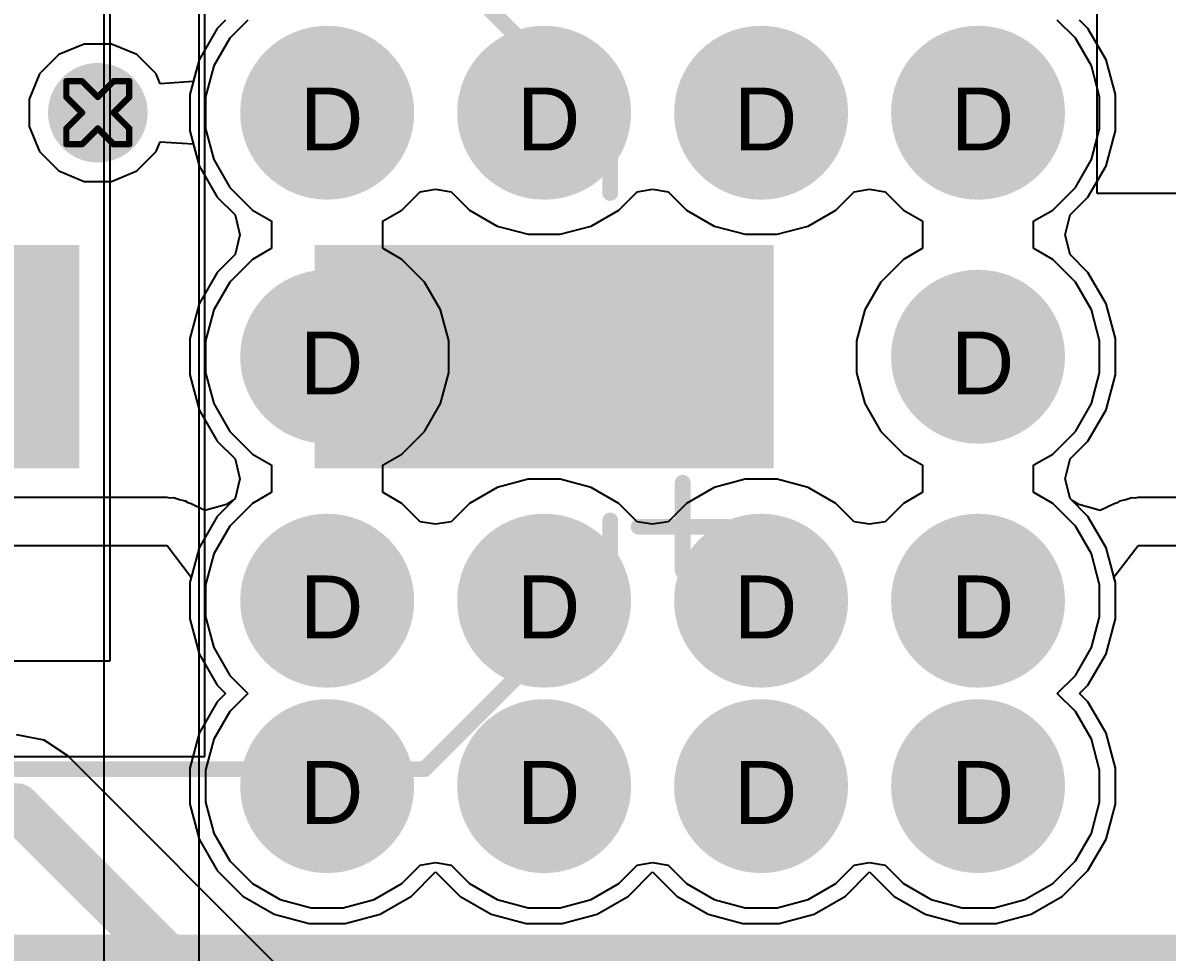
# Model space of a CAD drawing. Header units: inches. Extents: x 0 to 5379, y 0 to 5429.
# Drawn here: x 216.74 to 225.97, y 156.41 to 163.91 of the extents above; entities that cross this region are included whole.
import ezdxf

# ---------------------------------------------------------------- set-up
doc = ezdxf.new("R2010")
doc.units = ezdxf.units.IN
for name, color, linetype in [('Bottom Layer', 5, 'Continuous'), ('Bottom Solder', 6, 'Continuous'), ('Drill Drawing', 1, 'Continuous'), ('GND01', 16, 'Continuous'), ('GND02', 76, 'Continuous'), ('PWR', 156, 'Continuous'), ('SIG 01', 90, 'Continuous'), ('Top Layer', 1, 'Continuous'), ('Top Overlay', 2, 'Continuous'), ('Top Paste', 8, 'Continuous'), ('Top Solder', 216, 'Continuous'), ('Via Holes', 16, 'Continuous')]:
    doc.layers.add(name, color=color, linetype=linetype)
doc.styles.add('Arial', font='', dxfattribs={"height": 0.2})
doc.styles.get('Arial').set_extended_font_data('Arial')

# ---------------------------------------------------------------- blocks, each defined once
blk = doc.blocks.new('RVT1H470M0607_1090')
at = {"layer": 'Top Layer'}
for points in [[(-4.55, 0.8), (-1.05, 0.8), (-1.05, -0.8), (-4.55, -0.8)], [(1.05, 0.8), (4.55, 0.8), (4.55, -0.8), (1.05, -0.8)]]:
    blk.add_hatch(color=1, dxfattribs=at).paths.add_polyline_path(points)
at = {"layer": 'Top Paste'}
for points in [[(-4.55, 0.8), (-1.05, 0.8), (-1.05, -0.8), (-4.55, -0.8)], [(1.05, 0.8), (4.55, 0.8), (4.55, -0.8), (1.05, -0.8)]]:
    blk.add_hatch(color=8, dxfattribs=at).paths.add_polyline_path(points)
at = {"layer": 'Top Solder'}
for points in [[(-4.6516, 0.9016), (-0.9484, 0.9016), (-0.9484, -0.9016), (-4.6516, -0.9016)], [(0.9484, 0.9016), (4.6516, 0.9016), (4.6516, -0.9016), (0.9484, -0.9016)]]:
    blk.add_hatch(color=216, dxfattribs=at).paths.add_polyline_path(points)
at = {"layer": 'Top Overlay'}
for points in [[(-1.8348, 3.3274, 0.127, 0.127, 0), (-3.3334, 1.8288, 0.127, 0.127, 0)], [(3.3214, 3.3274, 0.127, 0.127, 0), (-1.8348, 3.3274, 0.127, 0.127, 0)], [(-3.3334, 1.8288, 0.127, 0.127, 0), (-3.3334, 1.3208, 0.127, 0.127, 0)], [(-3.9176, 1.7272, 0.127, 0.127, 0), (-3.9176, 1.016, 0.127, 0.127, 0)], [(-3.562, 1.3716, 0.127, 0.127, 0), (-4.2732, 1.3716, 0.127, 0.127, 0)], [(-3.3334, -1.3208, 0.127, 0.127, 0), (-3.3334, -1.8288, 0.127, 0.127, 0)], [(-1.8348, -3.3274, 0.127, 0.127, 0), (-3.3334, -1.8288, 0.127, 0.127, 0)]]:
    blk.add_lwpolyline(points, format="xyseb", dxfattribs=at)
for points in [[(-1.8665, 3.3274, 0.0635, 0.0635, 1), (-1.803, 3.3274, 0.0635, 0.0635, 1)], [(-1.8665, 3.3274, 0.0635, 0.0635, 1), (-1.803, 3.3274, 0.0635, 0.0635, 1)], [(-3.3651, 1.8288, 0.0635, 0.0635, 1), (-3.3016, 1.8288, 0.0635, 0.0635, 1)], [(-3.3651, 1.8288, 0.0635, 0.0635, 1), (-3.3016, 1.8288, 0.0635, 0.0635, 1)], [(-3.9493, 1.7272, 0.0635, 0.0635, 1), (-3.8858, 1.7272, 0.0635, 0.0635, 1)], [(-4.3049, 1.3716, 0.0635, 0.0635, 1), (-4.2414, 1.3716, 0.0635, 0.0635, 1)], [(-3.5937, 1.3716, 0.0635, 0.0635, 1), (-3.5302, 1.3716, 0.0635, 0.0635, 1)], [(-3.3651, 1.3208, 0.0635, 0.0635, 1), (-3.3016, 1.3208, 0.0635, 0.0635, 1)], [(-3.9493, 1.016, 0.0635, 0.0635, 1), (-3.8858, 1.016, 0.0635, 0.0635, 1)], [(-3.3651, -1.3208, 0.0635, 0.0635, 1), (-3.3016, -1.3208, 0.0635, 0.0635, 1)], [(-3.3651, -1.8288, 0.0635, 0.0635, 1), (-3.3016, -1.8288, 0.0635, 0.0635, 1)], [(-3.3651, -1.8288, 0.0635, 0.0635, 1), (-3.3016, -1.8288, 0.0635, 0.0635, 1)]]:
    blk.add_lwpolyline(points, format="xyseb", close=True, dxfattribs=at)

msp = doc.modelspace()

# ---------------------------------------------------------------- hatches: boundary and pattern name
at = {"layer": 'Bottom Layer'}
h = msp.add_hatch(color=5, dxfattribs=at)
edge = h.paths.add_edge_path()
edge.add_arc((219.197, 163.1822), 0.6, 0, 360)
h = msp.add_hatch(color=5, dxfattribs=at)
edge = h.paths.add_edge_path()
edge.add_arc((220.947, 163.1822), 0.6, 0, 360)
h = msp.add_hatch(color=5, dxfattribs=at)
edge = h.paths.add_edge_path()
edge.add_arc((222.697, 163.1822), 0.6, 0, 360)
h = msp.add_hatch(color=5, dxfattribs=at)
edge = h.paths.add_edge_path()
edge.add_arc((224.447, 163.1822), 0.6, 0, 360)
h = msp.add_hatch(color=5, dxfattribs=at)
edge = h.paths.add_edge_path()
edge.add_arc((217.347, 163.1822), 0.3, 0, 360)
h = msp.add_hatch(color=5, dxfattribs=at)
edge = h.paths.add_edge_path()
edge.add_arc((219.197, 161.2138), 0.6, 0, 360)
h = msp.add_hatch(color=5, dxfattribs=at)
edge = h.paths.add_edge_path()
edge.add_arc((224.447, 161.2138), 0.6, 0, 360)
h = msp.add_hatch(color=5, dxfattribs=at)
edge = h.paths.add_edge_path()
edge.add_arc((219.197, 159.2454), 0.6, 0, 360)
h = msp.add_hatch(color=5, dxfattribs=at)
edge = h.paths.add_edge_path()
edge.add_arc((220.947, 159.2454), 0.6, 0, 360)
h = msp.add_hatch(color=5, dxfattribs=at)
edge = h.paths.add_edge_path()
edge.add_arc((222.697, 159.2454), 0.6, 0, 360)
h = msp.add_hatch(color=5, dxfattribs=at)
edge = h.paths.add_edge_path()
edge.add_arc((224.447, 159.2454), 0.6, 0, 360)
h = msp.add_hatch(color=5, dxfattribs=at)
edge = h.paths.add_edge_path()
edge.add_arc((219.197, 157.7494), 0.6, 0, 360)
h = msp.add_hatch(color=5, dxfattribs=at)
edge = h.paths.add_edge_path()
edge.add_arc((220.947, 157.7494), 0.6, 0, 360)
h = msp.add_hatch(color=5, dxfattribs=at)
edge = h.paths.add_edge_path()
edge.add_arc((222.697, 157.7494), 0.6, 0, 360)
h = msp.add_hatch(color=5, dxfattribs=at)
edge = h.paths.add_edge_path()
edge.add_arc((224.447, 157.7494), 0.6, 0, 360)
at = {"layer": 'Bottom Solder'}
h = msp.add_hatch(color=6, dxfattribs=at)
edge = h.paths.add_edge_path()
edge.add_arc((219.197, 163.1822), 0.7016, 0, 360)
h = msp.add_hatch(color=6, dxfattribs=at)
edge = h.paths.add_edge_path()
edge.add_arc((220.947, 163.1822), 0.7016, 0, 360)
h = msp.add_hatch(color=6, dxfattribs=at)
edge = h.paths.add_edge_path()
edge.add_arc((222.697, 163.1822), 0.7016, 0, 360)
h = msp.add_hatch(color=6, dxfattribs=at)
edge = h.paths.add_edge_path()
edge.add_arc((224.447, 163.1822), 0.7016, 0, 360)
h = msp.add_hatch(color=6, dxfattribs=at)
edge = h.paths.add_edge_path()
edge.add_arc((217.347, 163.1822), 0.4016, 0, 360)
h = msp.add_hatch(color=6, dxfattribs=at)
edge = h.paths.add_edge_path()
edge.add_arc((219.197, 161.2138), 0.7016, 0, 360)
h = msp.add_hatch(color=6, dxfattribs=at)
edge = h.paths.add_edge_path()
edge.add_arc((224.447, 161.2138), 0.7016, 0, 360)
h = msp.add_hatch(color=6, dxfattribs=at)
edge = h.paths.add_edge_path()
edge.add_arc((219.197, 159.2454), 0.7016, 0, 360)
h = msp.add_hatch(color=6, dxfattribs=at)
edge = h.paths.add_edge_path()
edge.add_arc((220.947, 159.2454), 0.7016, 0, 360)
h = msp.add_hatch(color=6, dxfattribs=at)
edge = h.paths.add_edge_path()
edge.add_arc((222.697, 159.2454), 0.7016, 0, 360)
h = msp.add_hatch(color=6, dxfattribs=at)
edge = h.paths.add_edge_path()
edge.add_arc((224.447, 159.2454), 0.7016, 0, 360)
h = msp.add_hatch(color=6, dxfattribs=at)
edge = h.paths.add_edge_path()
edge.add_arc((219.197, 157.7494), 0.7016, 0, 360)
h = msp.add_hatch(color=6, dxfattribs=at)
edge = h.paths.add_edge_path()
edge.add_arc((220.947, 157.7494), 0.7016, 0, 360)
h = msp.add_hatch(color=6, dxfattribs=at)
edge = h.paths.add_edge_path()
edge.add_arc((222.697, 157.7494), 0.7016, 0, 360)
h = msp.add_hatch(color=6, dxfattribs=at)
edge = h.paths.add_edge_path()
edge.add_arc((224.447, 157.7494), 0.7016, 0, 360)
msp.add_hatch(color=6, dxfattribs=at).paths.add_polyline_path([(191.3214, 149.1657), (306.197, 149.1657), (306.197, 156.5518), (191.3214, 156.5518)])
at = {"layer": 'GND01'}
h = msp.add_hatch(color=16, dxfattribs=at)
edge = h.paths.add_edge_path()
edge.add_arc((219.197, 163.1822), 0.6, 0, 360)
h = msp.add_hatch(color=16, dxfattribs=at)
edge = h.paths.add_edge_path()
edge.add_arc((220.947, 163.1822), 0.6, 0, 360)
h = msp.add_hatch(color=16, dxfattribs=at)
edge = h.paths.add_edge_path()
edge.add_arc((222.697, 163.1822), 0.6, 0, 360)
h = msp.add_hatch(color=16, dxfattribs=at)
edge = h.paths.add_edge_path()
edge.add_arc((224.447, 163.1822), 0.6, 0, 360)
h = msp.add_hatch(color=16, dxfattribs=at)
edge = h.paths.add_edge_path()
edge.add_arc((217.347, 163.1822), 0.3, 0, 360)
h = msp.add_hatch(color=16, dxfattribs=at)
edge = h.paths.add_edge_path()
edge.add_arc((219.197, 161.2138), 0.6, 0, 360)
h = msp.add_hatch(color=16, dxfattribs=at)
edge = h.paths.add_edge_path()
edge.add_arc((224.447, 161.2138), 0.6, 0, 360)
h = msp.add_hatch(color=16, dxfattribs=at)
edge = h.paths.add_edge_path()
edge.add_arc((219.197, 159.2454), 0.6, 0, 360)
h = msp.add_hatch(color=16, dxfattribs=at)
edge = h.paths.add_edge_path()
edge.add_arc((220.947, 159.2454), 0.6, 0, 360)
h = msp.add_hatch(color=16, dxfattribs=at)
edge = h.paths.add_edge_path()
edge.add_arc((222.697, 159.2454), 0.6, 0, 360)
h = msp.add_hatch(color=16, dxfattribs=at)
edge = h.paths.add_edge_path()
edge.add_arc((224.447, 159.2454), 0.6, 0, 360)
h = msp.add_hatch(color=16, dxfattribs=at)
edge = h.paths.add_edge_path()
edge.add_arc((219.197, 157.7494), 0.6, 0, 360)
h = msp.add_hatch(color=16, dxfattribs=at)
edge = h.paths.add_edge_path()
edge.add_arc((220.947, 157.7494), 0.6, 0, 360)
h = msp.add_hatch(color=16, dxfattribs=at)
edge = h.paths.add_edge_path()
edge.add_arc((222.697, 157.7494), 0.6, 0, 360)
h = msp.add_hatch(color=16, dxfattribs=at)
edge = h.paths.add_edge_path()
edge.add_arc((224.447, 157.7494), 0.6, 0, 360)
at = {"layer": 'GND02'}
h = msp.add_hatch(color=76, dxfattribs=at)
edge = h.paths.add_edge_path()
edge.add_arc((219.197, 163.1822), 0.6, 0, 360)
h = msp.add_hatch(color=76, dxfattribs=at)
edge = h.paths.add_edge_path()
edge.add_arc((220.947, 163.1822), 0.6, 0, 360)
h = msp.add_hatch(color=76, dxfattribs=at)
edge = h.paths.add_edge_path()
edge.add_arc((222.697, 163.1822), 0.6, 0, 360)
h = msp.add_hatch(color=76, dxfattribs=at)
edge = h.paths.add_edge_path()
edge.add_arc((224.447, 163.1822), 0.6, 0, 360)
h = msp.add_hatch(color=76, dxfattribs=at)
edge = h.paths.add_edge_path()
edge.add_arc((217.347, 163.1822), 0.3, 0, 360)
h = msp.add_hatch(color=76, dxfattribs=at)
edge = h.paths.add_edge_path()
edge.add_arc((219.197, 161.2138), 0.6, 0, 360)
h = msp.add_hatch(color=76, dxfattribs=at)
edge = h.paths.add_edge_path()
edge.add_arc((224.447, 161.2138), 0.6, 0, 360)
h = msp.add_hatch(color=76, dxfattribs=at)
edge = h.paths.add_edge_path()
edge.add_arc((219.197, 159.2454), 0.6, 0, 360)
h = msp.add_hatch(color=76, dxfattribs=at)
edge = h.paths.add_edge_path()
edge.add_arc((220.947, 159.2454), 0.6, 0, 360)
h = msp.add_hatch(color=76, dxfattribs=at)
edge = h.paths.add_edge_path()
edge.add_arc((222.697, 159.2454), 0.6, 0, 360)
h = msp.add_hatch(color=76, dxfattribs=at)
edge = h.paths.add_edge_path()
edge.add_arc((224.447, 159.2454), 0.6, 0, 360)
h = msp.add_hatch(color=76, dxfattribs=at)
edge = h.paths.add_edge_path()
edge.add_arc((219.197, 157.7494), 0.6, 0, 360)
h = msp.add_hatch(color=76, dxfattribs=at)
edge = h.paths.add_edge_path()
edge.add_arc((220.947, 157.7494), 0.6, 0, 360)
h = msp.add_hatch(color=76, dxfattribs=at)
edge = h.paths.add_edge_path()
edge.add_arc((222.697, 157.7494), 0.6, 0, 360)
h = msp.add_hatch(color=76, dxfattribs=at)
edge = h.paths.add_edge_path()
edge.add_arc((224.447, 157.7494), 0.6, 0, 360)
at = {"layer": 'PWR'}
h = msp.add_hatch(color=156, dxfattribs=at)
edge = h.paths.add_edge_path()
edge.add_arc((219.197, 163.1822), 0.6, 0, 360)
h = msp.add_hatch(color=156, dxfattribs=at)
edge = h.paths.add_edge_path()
edge.add_arc((220.947, 163.1822), 0.6, 0, 360)
h = msp.add_hatch(color=156, dxfattribs=at)
edge = h.paths.add_edge_path()
edge.add_arc((222.697, 163.1822), 0.6, 0, 360)
h = msp.add_hatch(color=156, dxfattribs=at)
edge = h.paths.add_edge_path()
edge.add_arc((224.447, 163.1822), 0.6, 0, 360)
h = msp.add_hatch(color=156, dxfattribs=at)
edge = h.paths.add_edge_path()
edge.add_arc((217.347, 163.1822), 0.3, 0, 360)
h = msp.add_hatch(color=156, dxfattribs=at)
edge = h.paths.add_edge_path()
edge.add_arc((219.197, 161.2138), 0.6, 0, 360)
h = msp.add_hatch(color=156, dxfattribs=at)
edge = h.paths.add_edge_path()
edge.add_arc((224.447, 161.2138), 0.6, 0, 360)
h = msp.add_hatch(color=156, dxfattribs=at)
edge = h.paths.add_edge_path()
edge.add_arc((219.197, 159.2454), 0.6, 0, 360)
h = msp.add_hatch(color=156, dxfattribs=at)
edge = h.paths.add_edge_path()
edge.add_arc((220.947, 159.2454), 0.6, 0, 360)
h = msp.add_hatch(color=156, dxfattribs=at)
edge = h.paths.add_edge_path()
edge.add_arc((222.697, 159.2454), 0.6, 0, 360)
h = msp.add_hatch(color=156, dxfattribs=at)
edge = h.paths.add_edge_path()
edge.add_arc((224.447, 159.2454), 0.6, 0, 360)
h = msp.add_hatch(color=156, dxfattribs=at)
edge = h.paths.add_edge_path()
edge.add_arc((219.197, 157.7494), 0.6, 0, 360)
h = msp.add_hatch(color=156, dxfattribs=at)
edge = h.paths.add_edge_path()
edge.add_arc((220.947, 157.7494), 0.6, 0, 360)
h = msp.add_hatch(color=156, dxfattribs=at)
edge = h.paths.add_edge_path()
edge.add_arc((222.697, 157.7494), 0.6, 0, 360)
h = msp.add_hatch(color=156, dxfattribs=at)
edge = h.paths.add_edge_path()
edge.add_arc((224.447, 157.7494), 0.6, 0, 360)
at = {"layer": 'SIG 01'}
h = msp.add_hatch(color=90, dxfattribs=at)
edge = h.paths.add_edge_path()
edge.add_arc((219.197, 163.1822), 0.6, 0, 360)
h = msp.add_hatch(color=90, dxfattribs=at)
edge = h.paths.add_edge_path()
edge.add_arc((220.947, 163.1822), 0.6, 0, 360)
h = msp.add_hatch(color=90, dxfattribs=at)
edge = h.paths.add_edge_path()
edge.add_arc((222.697, 163.1822), 0.6, 0, 360)
h = msp.add_hatch(color=90, dxfattribs=at)
edge = h.paths.add_edge_path()
edge.add_arc((224.447, 163.1822), 0.6, 0, 360)
h = msp.add_hatch(color=90, dxfattribs=at)
edge = h.paths.add_edge_path()
edge.add_arc((217.347, 163.1822), 0.3, 0, 360)
h = msp.add_hatch(color=90, dxfattribs=at)
edge = h.paths.add_edge_path()
edge.add_arc((219.197, 161.2138), 0.6, 0, 360)
h = msp.add_hatch(color=90, dxfattribs=at)
edge = h.paths.add_edge_path()
edge.add_arc((224.447, 161.2138), 0.6, 0, 360)
h = msp.add_hatch(color=90, dxfattribs=at)
edge = h.paths.add_edge_path()
edge.add_arc((219.197, 159.2454), 0.6, 0, 360)
h = msp.add_hatch(color=90, dxfattribs=at)
edge = h.paths.add_edge_path()
edge.add_arc((220.947, 159.2454), 0.6, 0, 360)
h = msp.add_hatch(color=90, dxfattribs=at)
edge = h.paths.add_edge_path()
edge.add_arc((222.697, 159.2454), 0.6, 0, 360)
h = msp.add_hatch(color=90, dxfattribs=at)
edge = h.paths.add_edge_path()
edge.add_arc((224.447, 159.2454), 0.6, 0, 360)
h = msp.add_hatch(color=90, dxfattribs=at)
edge = h.paths.add_edge_path()
edge.add_arc((219.197, 157.7494), 0.6, 0, 360)
h = msp.add_hatch(color=90, dxfattribs=at)
edge = h.paths.add_edge_path()
edge.add_arc((220.947, 157.7494), 0.6, 0, 360)
h = msp.add_hatch(color=90, dxfattribs=at)
edge = h.paths.add_edge_path()
edge.add_arc((222.697, 157.7494), 0.6, 0, 360)
h = msp.add_hatch(color=90, dxfattribs=at)
edge = h.paths.add_edge_path()
edge.add_arc((224.447, 157.7494), 0.6, 0, 360)
at = {"layer": 'Top Layer'}
h = msp.add_hatch(color=1, dxfattribs=at)
edge = h.paths.add_edge_path()
edge.add_arc((219.197, 163.1822), 0.6, 0, 360)
h = msp.add_hatch(color=1, dxfattribs=at)
edge = h.paths.add_edge_path()
edge.add_arc((220.947, 163.1822), 0.6, 0, 360)
h = msp.add_hatch(color=1, dxfattribs=at)
edge = h.paths.add_edge_path()
edge.add_arc((222.697, 163.1822), 0.6, 0, 360)
h = msp.add_hatch(color=1, dxfattribs=at)
edge = h.paths.add_edge_path()
edge.add_arc((224.447, 163.1822), 0.6, 0, 360)
h = msp.add_hatch(color=1, dxfattribs=at)
edge = h.paths.add_edge_path()
edge.add_arc((217.347, 163.1822), 0.3, 0, 360)
h = msp.add_hatch(color=1, dxfattribs=at)
edge = h.paths.add_edge_path()
edge.add_arc((219.197, 161.2138), 0.6, 0, 360)
h = msp.add_hatch(color=1, dxfattribs=at)
edge = h.paths.add_edge_path()
edge.add_arc((224.447, 161.2138), 0.6, 0, 360)
h = msp.add_hatch(color=1, dxfattribs=at)
edge = h.paths.add_edge_path()
edge.add_arc((219.197, 159.2454), 0.6, 0, 360)
h = msp.add_hatch(color=1, dxfattribs=at)
edge = h.paths.add_edge_path()
edge.add_arc((220.947, 159.2454), 0.6, 0, 360)
h = msp.add_hatch(color=1, dxfattribs=at)
edge = h.paths.add_edge_path()
edge.add_arc((222.697, 159.2454), 0.6, 0, 360)
h = msp.add_hatch(color=1, dxfattribs=at)
edge = h.paths.add_edge_path()
edge.add_arc((224.447, 159.2454), 0.6, 0, 360)
h = msp.add_hatch(color=1, dxfattribs=at)
edge = h.paths.add_edge_path()
edge.add_arc((219.197, 157.7494), 0.6, 0, 360)
h = msp.add_hatch(color=1, dxfattribs=at)
edge = h.paths.add_edge_path()
edge.add_arc((220.947, 157.7494), 0.6, 0, 360)
h = msp.add_hatch(color=1, dxfattribs=at)
edge = h.paths.add_edge_path()
edge.add_arc((222.697, 157.7494), 0.6, 0, 360)
h = msp.add_hatch(color=1, dxfattribs=at)
edge = h.paths.add_edge_path()
edge.add_arc((224.447, 157.7494), 0.6, 0, 360)
at = {"layer": 'Top Solder'}
h = msp.add_hatch(color=216, dxfattribs=at)
edge = h.paths.add_edge_path()
edge.add_arc((219.197, 163.1822), 0.7016, 0, 360)
h = msp.add_hatch(color=216, dxfattribs=at)
edge = h.paths.add_edge_path()
edge.add_arc((220.947, 163.1822), 0.7016, 0, 360)
h = msp.add_hatch(color=216, dxfattribs=at)
edge = h.paths.add_edge_path()
edge.add_arc((222.697, 163.1822), 0.7016, 0, 360)
h = msp.add_hatch(color=216, dxfattribs=at)
edge = h.paths.add_edge_path()
edge.add_arc((224.447, 163.1822), 0.7016, 0, 360)
h = msp.add_hatch(color=216, dxfattribs=at)
edge = h.paths.add_edge_path()
edge.add_arc((217.347, 163.1822), 0.4016, 0, 360)
h = msp.add_hatch(color=216, dxfattribs=at)
edge = h.paths.add_edge_path()
edge.add_arc((219.197, 161.2138), 0.7016, 0, 360)
h = msp.add_hatch(color=216, dxfattribs=at)
edge = h.paths.add_edge_path()
edge.add_arc((224.447, 161.2138), 0.7016, 0, 360)
h = msp.add_hatch(color=216, dxfattribs=at)
edge = h.paths.add_edge_path()
edge.add_arc((219.197, 159.2454), 0.7016, 0, 360)
h = msp.add_hatch(color=216, dxfattribs=at)
edge = h.paths.add_edge_path()
edge.add_arc((220.947, 159.2454), 0.7016, 0, 360)
h = msp.add_hatch(color=216, dxfattribs=at)
edge = h.paths.add_edge_path()
edge.add_arc((222.697, 159.2454), 0.7016, 0, 360)
h = msp.add_hatch(color=216, dxfattribs=at)
edge = h.paths.add_edge_path()
edge.add_arc((224.447, 159.2454), 0.7016, 0, 360)
h = msp.add_hatch(color=216, dxfattribs=at)
edge = h.paths.add_edge_path()
edge.add_arc((219.197, 157.7494), 0.7016, 0, 360)
h = msp.add_hatch(color=216, dxfattribs=at)
edge = h.paths.add_edge_path()
edge.add_arc((220.947, 157.7494), 0.7016, 0, 360)
h = msp.add_hatch(color=216, dxfattribs=at)
edge = h.paths.add_edge_path()
edge.add_arc((222.697, 157.7494), 0.7016, 0, 360)
h = msp.add_hatch(color=216, dxfattribs=at)
edge = h.paths.add_edge_path()
edge.add_arc((224.447, 157.7494), 0.7016, 0, 360)
at = {"layer": 'Via Holes'}
h = msp.add_hatch(color=7, dxfattribs=at)
edge = h.paths.add_edge_path()
edge.add_arc((219.197, 163.1822), 0.35, 0, 360)
h = msp.add_hatch(color=7, dxfattribs=at)
edge = h.paths.add_edge_path()
edge.add_arc((220.947, 163.1822), 0.35, 0, 360)
h = msp.add_hatch(color=7, dxfattribs=at)
edge = h.paths.add_edge_path()
edge.add_arc((222.697, 163.1822), 0.35, 0, 360)
h = msp.add_hatch(color=7, dxfattribs=at)
edge = h.paths.add_edge_path()
edge.add_arc((224.447, 163.1822), 0.35, 0, 360)
h = msp.add_hatch(color=7, dxfattribs=at)
edge = h.paths.add_edge_path()
edge.add_arc((217.347, 163.1822), 0.15, 0, 360)
h = msp.add_hatch(color=7, dxfattribs=at)
edge = h.paths.add_edge_path()
edge.add_arc((219.197, 161.2138), 0.35, 0, 360)
h = msp.add_hatch(color=7, dxfattribs=at)
edge = h.paths.add_edge_path()
edge.add_arc((224.447, 161.2138), 0.35, 0, 360)
h = msp.add_hatch(color=7, dxfattribs=at)
edge = h.paths.add_edge_path()
edge.add_arc((219.197, 159.2454), 0.35, 0, 360)
h = msp.add_hatch(color=7, dxfattribs=at)
edge = h.paths.add_edge_path()
edge.add_arc((220.947, 159.2454), 0.35, 0, 360)
h = msp.add_hatch(color=7, dxfattribs=at)
edge = h.paths.add_edge_path()
edge.add_arc((222.697, 159.2454), 0.35, 0, 360)
h = msp.add_hatch(color=7, dxfattribs=at)
edge = h.paths.add_edge_path()
edge.add_arc((224.447, 159.2454), 0.35, 0, 360)
h = msp.add_hatch(color=7, dxfattribs=at)
edge = h.paths.add_edge_path()
edge.add_arc((219.197, 157.7494), 0.35, 0, 360)
h = msp.add_hatch(color=7, dxfattribs=at)
edge = h.paths.add_edge_path()
edge.add_arc((220.947, 157.7494), 0.35, 0, 360)
h = msp.add_hatch(color=7, dxfattribs=at)
edge = h.paths.add_edge_path()
edge.add_arc((222.697, 157.7494), 0.35, 0, 360)
h = msp.add_hatch(color=7, dxfattribs=at)
edge = h.paths.add_edge_path()
edge.add_arc((224.447, 157.7494), 0.35, 0, 360)

# ---------------------------------------------------------------- linework, layer by layer
at = {"layer": 'Bottom Layer'}
for p, q in [((217.4428, 165.7096), (217.4428, 158.7566)), ((218.2114, 157.988), (218.2114, 165.7096)), ((217.4428, 158.7566), (190.7286, 158.7566)), ((190.7286, 157.988), (218.2114, 157.988))]:
    msp.add_line(p, q, dxfattribs=at)
at = {"layer": 'Drill Drawing'}
for points in [[(217.093, 163.3092, 0.0508, 0.0508, 0), (217.093, 163.4362, 0.0508, 0.0508, 0)], [(217.093, 163.4362, 0.0508, 0.0508, 0), (217.22, 163.4362, 0.0508, 0.0508, 0)], [(217.22, 163.4362, 0.0508, 0.0508, 0), (217.347, 163.3092, 0.0508, 0.0508, 0)], [(217.347, 163.3092, 0.0508, 0.0508, 0), (217.474, 163.4362, 0.0508, 0.0508, 0)], [(217.474, 163.4362, 0.0508, 0.0508, 0), (217.601, 163.4362, 0.0508, 0.0508, 0)], [(217.601, 163.3092, 0.0508, 0.0508, 0), (217.601, 163.4362, 0.0508, 0.0508, 0)], [(217.093, 163.3092, 0.0508, 0.0508, 0), (217.22, 163.1822, 0.0508, 0.0508, 0)], [(217.474, 163.1822, 0.0508, 0.0508, 0), (217.601, 163.3092, 0.0508, 0.0508, 0)], [(217.093, 163.0552, 0.0508, 0.0508, 0), (217.22, 163.1822, 0.0508, 0.0508, 0)], [(217.474, 163.1822, 0.0508, 0.0508, 0), (217.601, 163.0552, 0.0508, 0.0508, 0)], [(217.093, 162.9282, 0.0508, 0.0508, 0), (217.093, 163.0552, 0.0508, 0.0508, 0)], [(217.22, 162.9282, 0.0508, 0.0508, 0), (217.347, 163.0552, 0.0508, 0.0508, 0)], [(217.347, 163.0552, 0.0508, 0.0508, 0), (217.474, 162.9282, 0.0508, 0.0508, 0)], [(217.601, 162.9282, 0.0508, 0.0508, 0), (217.601, 163.0552, 0.0508, 0.0508, 0)], [(217.093, 162.9282, 0.0508, 0.0508, 0), (217.22, 162.9282, 0.0508, 0.0508, 0)], [(217.474, 162.9282, 0.0508, 0.0508, 0), (217.601, 162.9282, 0.0508, 0.0508, 0)]]:
    msp.add_lwpolyline(points, format="xyseb", dxfattribs=at)
for points in [[(217.0803, 163.4362, 0.0254, 0.0254, 1), (217.1057, 163.4362, 0.0254, 0.0254, 1)], [(217.0803, 163.4362, 0.0254, 0.0254, 1), (217.1057, 163.4362, 0.0254, 0.0254, 1)], [(217.2073, 163.4362, 0.0254, 0.0254, 1), (217.2327, 163.4362, 0.0254, 0.0254, 1)], [(217.2073, 163.4362, 0.0254, 0.0254, 1), (217.2327, 163.4362, 0.0254, 0.0254, 1)], [(217.4613, 163.4362, 0.0254, 0.0254, 1), (217.4867, 163.4362, 0.0254, 0.0254, 1)], [(217.4613, 163.4362, 0.0254, 0.0254, 1), (217.4867, 163.4362, 0.0254, 0.0254, 1)], [(217.5883, 163.4362, 0.0254, 0.0254, 1), (217.6137, 163.4362, 0.0254, 0.0254, 1)], [(217.5883, 163.4362, 0.0254, 0.0254, 1), (217.6137, 163.4362, 0.0254, 0.0254, 1)], [(217.0803, 163.3092, 0.0254, 0.0254, 1), (217.1057, 163.3092, 0.0254, 0.0254, 1)], [(217.0803, 163.3092, 0.0254, 0.0254, 1), (217.1057, 163.3092, 0.0254, 0.0254, 1)], [(217.3343, 163.3092, 0.0254, 0.0254, 1), (217.3597, 163.3092, 0.0254, 0.0254, 1)], [(217.3343, 163.3092, 0.0254, 0.0254, 1), (217.3597, 163.3092, 0.0254, 0.0254, 1)], [(217.5883, 163.3092, 0.0254, 0.0254, 1), (217.6137, 163.3092, 0.0254, 0.0254, 1)], [(217.5883, 163.3092, 0.0254, 0.0254, 1), (217.6137, 163.3092, 0.0254, 0.0254, 1)], [(217.2073, 163.1822, 0.0254, 0.0254, 1), (217.2327, 163.1822, 0.0254, 0.0254, 1)], [(217.2073, 163.1822, 0.0254, 0.0254, 1), (217.2327, 163.1822, 0.0254, 0.0254, 1)], [(217.4613, 163.1822, 0.0254, 0.0254, 1), (217.4867, 163.1822, 0.0254, 0.0254, 1)], [(217.4613, 163.1822, 0.0254, 0.0254, 1), (217.4867, 163.1822, 0.0254, 0.0254, 1)], [(217.0803, 163.0552, 0.0254, 0.0254, 1), (217.1057, 163.0552, 0.0254, 0.0254, 1)], [(217.0803, 163.0552, 0.0254, 0.0254, 1), (217.1057, 163.0552, 0.0254, 0.0254, 1)], [(217.3343, 163.0552, 0.0254, 0.0254, 1), (217.3597, 163.0552, 0.0254, 0.0254, 1)], [(217.3343, 163.0552, 0.0254, 0.0254, 1), (217.3597, 163.0552, 0.0254, 0.0254, 1)], [(217.5883, 163.0552, 0.0254, 0.0254, 1), (217.6137, 163.0552, 0.0254, 0.0254, 1)], [(217.5883, 163.0552, 0.0254, 0.0254, 1), (217.6137, 163.0552, 0.0254, 0.0254, 1)], [(217.0803, 162.9282, 0.0254, 0.0254, 1), (217.1057, 162.9282, 0.0254, 0.0254, 1)], [(217.0803, 162.9282, 0.0254, 0.0254, 1), (217.1057, 162.9282, 0.0254, 0.0254, 1)], [(217.2073, 162.9282, 0.0254, 0.0254, 1), (217.2327, 162.9282, 0.0254, 0.0254, 1)], [(217.2073, 162.9282, 0.0254, 0.0254, 1), (217.2327, 162.9282, 0.0254, 0.0254, 1)], [(217.4613, 162.9282, 0.0254, 0.0254, 1), (217.4867, 162.9282, 0.0254, 0.0254, 1)], [(217.4613, 162.9282, 0.0254, 0.0254, 1), (217.4867, 162.9282, 0.0254, 0.0254, 1)], [(217.5883, 162.9282, 0.0254, 0.0254, 1), (217.6137, 162.9282, 0.0254, 0.0254, 1)], [(217.5883, 162.9282, 0.0254, 0.0254, 1), (217.6137, 162.9282, 0.0254, 0.0254, 1)]]:
    msp.add_lwpolyline(points, format="xyseb", close=True, dxfattribs=at)
at = {"layer": 'GND01'}
for p, q in [((218.378, 163.9302), (218.3103, 163.8625)), ((225.3336, 163.8625), (225.2659, 163.9302)), ((218.3103, 163.8625), (218.1645, 163.6099)), ((225.4795, 163.6099), (225.3336, 163.8625)), ((218.1645, 163.6099), (218.089, 163.3281)), ((225.555, 163.3281), (225.4795, 163.6099)), ((218.089, 163.3281), (218.089, 163.0363)), ((225.555, 163.0363), (225.555, 163.3281)), ((218.089, 163.0363), (218.1645, 162.7545)), ((225.4795, 162.7545), (225.555, 163.0363)), ((218.1645, 162.7545), (218.3103, 162.5019)), ((225.3336, 162.5019), (225.4795, 162.7545)), ((218.3103, 162.5019), (218.4544, 162.3578)), ((225.1895, 162.3578), (225.3336, 162.5019)), ((218.4544, 162.3578), (218.493, 162.198)), ((225.1509, 162.198), (225.1895, 162.3578)), ((218.493, 162.198), (218.4544, 162.0382)), ((225.1895, 162.0382), (225.1509, 162.198)), ((218.4544, 162.0382), (218.3103, 161.8941)), ((225.3336, 161.8941), (225.1895, 162.0382)), ((218.3103, 161.8941), (218.1645, 161.6415)), ((225.4795, 161.6415), (225.3336, 161.8941)), ((218.1645, 161.6415), (218.089, 161.3597)), ((225.555, 161.3597), (225.4795, 161.6415)), ((218.089, 161.3597), (218.089, 161.0679)), ((225.555, 161.0679), (225.555, 161.3597)), ((218.089, 161.0679), (218.1645, 160.7861)), ((225.4795, 160.7861), (225.555, 161.0679)), ((218.1645, 160.7861), (218.3103, 160.5335)), ((225.3336, 160.5335), (225.4795, 160.7861)), ((218.3103, 160.5335), (218.4544, 160.3894)), ((225.1895, 160.3894), (225.3336, 160.5335)), ((218.4544, 160.3894), (218.493, 160.2296)), ((225.1509, 160.2296), (225.1895, 160.3894)), ((218.493, 160.2296), (218.4544, 160.0698)), ((225.1895, 160.0698), (225.1509, 160.2296)), ((218.4544, 160.0698), (218.3103, 159.9257)), ((225.3336, 159.9257), (225.1895, 160.0698)), ((218.3103, 159.9257), (218.1645, 159.6731)), ((225.4795, 159.6731), (225.3336, 159.9257)), ((218.1645, 159.6731), (218.089, 159.3913)), ((225.555, 159.3913), (225.4795, 159.6731)), ((218.089, 159.3913), (218.089, 159.0995)), ((225.555, 159.0995), (225.555, 159.3913)), ((218.089, 159.0995), (218.1645, 158.8177)), ((225.4795, 158.8177), (225.555, 159.0995)), ((218.1645, 158.8177), (218.3103, 158.5651)), ((225.3336, 158.5651), (225.4795, 158.8177)), ((218.3103, 158.5651), (218.378, 158.4974)), ((225.2659, 158.4974), (225.3336, 158.5651)), ((218.378, 158.4974), (218.3103, 158.4297)), ((225.3336, 158.4297), (225.2659, 158.4974)), ((218.3103, 158.4297), (218.1645, 158.1771)), ((225.4795, 158.1771), (225.3336, 158.4297)), ((218.1645, 158.1771), (218.089, 157.8953)), ((225.555, 157.8953), (225.4795, 158.1771)), ((218.089, 157.8953), (218.089, 157.6035)), ((225.555, 157.6035), (225.555, 157.8953)), ((218.089, 157.6035), (218.1645, 157.3217)), ((225.4795, 157.3217), (225.555, 157.6035)), ((218.1645, 157.3217), (218.3103, 157.0691)), ((225.3336, 157.0691), (225.4795, 157.3217)), ((218.3103, 157.0691), (218.5166, 156.8628)), ((219.8773, 156.8628), (220.072, 157.0575)), ((220.072, 157.0575), (220.2666, 156.8628)), ((221.6273, 156.8628), (221.822, 157.0575)), ((221.822, 157.0575), (222.0166, 156.8628)), ((223.3773, 156.8628), (223.572, 157.0575)), ((223.572, 157.0575), (223.7666, 156.8628)), ((225.1273, 156.8628), (225.3336, 157.0691)), ((218.5166, 156.8628), (218.7693, 156.7169)), ((219.6246, 156.7169), (219.8773, 156.8628)), ((220.2666, 156.8628), (220.5193, 156.7169)), ((221.3746, 156.7169), (221.6273, 156.8628)), ((222.0166, 156.8628), (222.2693, 156.7169)), ((223.1246, 156.7169), (223.3773, 156.8628)), ((223.7666, 156.8628), (224.0193, 156.7169)), ((224.8746, 156.7169), (225.1273, 156.8628)), ((218.7693, 156.7169), (219.0511, 156.6414)), ((219.0511, 156.6414), (219.3428, 156.6414)), ((219.3428, 156.6414), (219.6246, 156.7169)), ((220.5193, 156.7169), (220.8011, 156.6414)), ((220.8011, 156.6414), (221.0928, 156.6414)), ((221.0928, 156.6414), (221.3746, 156.7169)), ((222.2693, 156.7169), (222.5511, 156.6414)), ((222.5511, 156.6414), (222.8428, 156.6414)), ((222.8428, 156.6414), (223.1246, 156.7169)), ((224.0193, 156.7169), (224.3011, 156.6414)), ((224.3011, 156.6414), (224.5928, 156.6414)), ((224.5928, 156.6414), (224.8746, 156.7169))]:
    msp.add_line(p, q, dxfattribs=at)
at = {"layer": 'GND02'}
for p, q in [((218.378, 163.9302), (218.3103, 163.8625)), ((225.3336, 163.8625), (225.2659, 163.9302)), ((218.3103, 163.8625), (218.1645, 163.6099)), ((225.4795, 163.6099), (225.3336, 163.8625)), ((218.1645, 163.6099), (218.089, 163.3281)), ((225.555, 163.3281), (225.4795, 163.6099)), ((218.089, 163.3281), (218.089, 163.0363)), ((225.555, 163.0363), (225.555, 163.3281)), ((218.089, 163.0363), (218.1645, 162.7545)), ((225.4795, 162.7545), (225.555, 163.0363)), ((218.1645, 162.7545), (218.3103, 162.5019)), ((225.3336, 162.5019), (225.4795, 162.7545)), ((218.3103, 162.5019), (218.4544, 162.3578)), ((225.1895, 162.3578), (225.3336, 162.5019)), ((218.4544, 162.3578), (218.493, 162.198)), ((225.1509, 162.198), (225.1895, 162.3578)), ((218.493, 162.198), (218.4544, 162.0382)), ((225.1895, 162.0382), (225.1509, 162.198)), ((218.4544, 162.0382), (218.3103, 161.8941)), ((225.3336, 161.8941), (225.1895, 162.0382)), ((218.3103, 161.8941), (218.1645, 161.6415)), ((225.4795, 161.6415), (225.3336, 161.8941)), ((218.1645, 161.6415), (218.089, 161.3597)), ((225.555, 161.3597), (225.4795, 161.6415)), ((218.089, 161.3597), (218.089, 161.0679)), ((225.555, 161.0679), (225.555, 161.3597)), ((218.089, 161.0679), (218.1645, 160.7861)), ((225.4795, 160.7861), (225.555, 161.0679)), ((218.1645, 160.7861), (218.3103, 160.5335)), ((225.3336, 160.5335), (225.4795, 160.7861)), ((218.3103, 160.5335), (218.4544, 160.3894)), ((225.1895, 160.3894), (225.3336, 160.5335)), ((218.4544, 160.3894), (218.493, 160.2296)), ((225.1509, 160.2296), (225.1895, 160.3894)), ((218.493, 160.2296), (218.4544, 160.0698)), ((225.1895, 160.0698), (225.1509, 160.2296)), ((218.4544, 160.0698), (218.3103, 159.9257)), ((225.3336, 159.9257), (225.1895, 160.0698)), ((218.3103, 159.9257), (218.1645, 159.6731)), ((225.4795, 159.6731), (225.3336, 159.9257)), ((218.1645, 159.6731), (218.089, 159.3913)), ((225.555, 159.3913), (225.4795, 159.6731)), ((218.089, 159.3913), (218.089, 159.0995)), ((225.555, 159.0995), (225.555, 159.3913)), ((218.089, 159.0995), (218.1645, 158.8177)), ((225.4795, 158.8177), (225.555, 159.0995)), ((218.1645, 158.8177), (218.3103, 158.5651)), ((225.3336, 158.5651), (225.4795, 158.8177)), ((218.3103, 158.5651), (218.378, 158.4974)), ((225.2659, 158.4974), (225.3336, 158.5651)), ((218.378, 158.4974), (218.3103, 158.4297)), ((225.3336, 158.4297), (225.2659, 158.4974)), ((218.3103, 158.4297), (218.1645, 158.1771)), ((225.4795, 158.1771), (225.3336, 158.4297)), ((218.1645, 158.1771), (218.089, 157.8953)), ((225.555, 157.8953), (225.4795, 158.1771)), ((218.089, 157.8953), (218.089, 157.6035)), ((225.555, 157.6035), (225.555, 157.8953)), ((218.089, 157.6035), (218.1645, 157.3217)), ((225.4795, 157.3217), (225.555, 157.6035)), ((218.1645, 157.3217), (218.3103, 157.0691)), ((225.3336, 157.0691), (225.4795, 157.3217)), ((218.3103, 157.0691), (218.5166, 156.8628)), ((219.8773, 156.8628), (220.072, 157.0575)), ((220.072, 157.0575), (220.2666, 156.8628)), ((221.6273, 156.8628), (221.822, 157.0575)), ((221.822, 157.0575), (222.0166, 156.8628)), ((223.3773, 156.8628), (223.572, 157.0575)), ((223.572, 157.0575), (223.7666, 156.8628)), ((225.1273, 156.8628), (225.3336, 157.0691)), ((218.5166, 156.8628), (218.7693, 156.7169)), ((219.6246, 156.7169), (219.8773, 156.8628)), ((220.2666, 156.8628), (220.5193, 156.7169)), ((221.3746, 156.7169), (221.6273, 156.8628)), ((222.0166, 156.8628), (222.2693, 156.7169)), ((223.1246, 156.7169), (223.3773, 156.8628)), ((223.7666, 156.8628), (224.0193, 156.7169)), ((224.8746, 156.7169), (225.1273, 156.8628)), ((218.7693, 156.7169), (219.0511, 156.6414)), ((219.0511, 156.6414), (219.3428, 156.6414)), ((219.3428, 156.6414), (219.6246, 156.7169)), ((220.5193, 156.7169), (220.8011, 156.6414)), ((220.8011, 156.6414), (221.0928, 156.6414)), ((221.0928, 156.6414), (221.3746, 156.7169)), ((222.2693, 156.7169), (222.5511, 156.6414)), ((222.5511, 156.6414), (222.8428, 156.6414)), ((222.8428, 156.6414), (223.1246, 156.7169)), ((224.0193, 156.7169), (224.3011, 156.6414)), ((224.3011, 156.6414), (224.5928, 156.6414)), ((224.5928, 156.6414), (224.8746, 156.7169))]:
    msp.add_line(p, q, dxfattribs=at)
at = {"layer": 'PWR'}
for p, q in [((218.378, 163.9302), (218.3103, 163.8625)), ((225.3336, 163.8625), (225.2659, 163.9302)), ((218.3103, 163.8625), (218.1645, 163.6099)), ((225.4795, 163.6099), (225.3336, 163.8625)), ((217.2368, 163.7362), (217.0331, 163.6519)), ((217.4572, 163.7362), (217.2368, 163.7362)), ((217.6608, 163.6519), (217.4572, 163.7362)), ((217.0331, 163.6519), (216.8773, 163.496)), ((217.8166, 163.496), (217.6608, 163.6519)), ((218.1645, 163.6099), (218.1173, 163.4338)), ((225.555, 163.3281), (225.4795, 163.6099)), ((216.8773, 163.496), (216.793, 163.2924)), ((217.8496, 163.4163), (217.8166, 163.496)), ((218.1173, 163.4338), (217.8496, 163.4163)), ((216.793, 163.2924), (216.793, 163.072)), ((225.555, 163.0363), (225.555, 163.3281)), ((216.793, 163.072), (216.8773, 162.8684)), ((225.4795, 162.7545), (225.555, 163.0363)), ((217.8166, 162.8684), (217.8496, 162.9481)), ((217.8496, 162.9481), (218.1173, 162.9306)), ((218.1173, 162.9306), (218.1645, 162.7545)), ((216.8773, 162.8684), (217.0331, 162.7125)), ((217.6608, 162.7125), (217.8166, 162.8684)), ((218.1645, 162.7545), (218.3103, 162.5019)), ((225.3336, 162.5019), (225.4795, 162.7545)), ((217.0331, 162.7125), (217.2368, 162.6282)), ((217.2368, 162.6282), (217.4572, 162.6282)), ((217.4572, 162.6282), (217.6608, 162.7125)), ((218.3103, 162.5019), (218.4544, 162.3578)), ((225.1895, 162.3578), (225.3336, 162.5019)), ((218.4544, 162.3578), (218.493, 162.198)), ((225.1509, 162.198), (225.1895, 162.3578)), ((218.493, 162.198), (218.4544, 162.0382)), ((225.1895, 162.0382), (225.1509, 162.198)), ((218.4544, 162.0382), (218.3103, 161.8941)), ((225.3336, 161.8941), (225.1895, 162.0382)), ((218.3103, 161.8941), (218.1645, 161.6415)), ((225.4795, 161.6415), (225.3336, 161.8941)), ((218.1645, 161.6415), (218.089, 161.3597)), ((225.555, 161.3597), (225.4795, 161.6415)), ((218.089, 161.3597), (218.089, 161.0679)), ((225.555, 161.0679), (225.555, 161.3597)), ((218.089, 161.0679), (218.1645, 160.7861)), ((225.4795, 160.7861), (225.555, 161.0679)), ((218.1645, 160.7861), (218.3103, 160.5335)), ((225.3336, 160.5335), (225.4795, 160.7861)), ((218.3103, 160.5335), (218.4544, 160.3894)), ((225.1895, 160.3894), (225.3336, 160.5335)), ((218.4544, 160.3894), (218.493, 160.2296)), ((225.1509, 160.2296), (225.1895, 160.3894)), ((218.493, 160.2296), (218.4544, 160.0698)), ((225.1895, 160.0698), (225.1509, 160.2296)), ((217.906, 160.0783), (185.1476, 160.0783)), ((217.9311, 160.0733), (217.906, 160.0783)), ((217.9567, 160.0749), (217.9311, 160.0733)), ((218.0048, 160.0586), (217.9567, 160.0749)), ((218.0546, 160.0487), (218.0048, 160.0586)), ((218.076, 160.0345), (218.0546, 160.0487)), ((218.4373, 160.0527), (218.3844, 160.0227)), ((218.4544, 160.0698), (218.4373, 160.0527)), ((225.2066, 160.0527), (225.1895, 160.0698)), ((225.2595, 160.0227), (225.2066, 160.0527)), ((225.5893, 160.0487), (225.568, 160.0345)), ((225.6391, 160.0586), (225.5893, 160.0487)), ((225.6872, 160.0749), (225.6391, 160.0586)), ((225.7128, 160.0733), (225.6872, 160.0749)), ((225.7379, 160.0783), (225.7128, 160.0733)), ((266.2823, 160.0783), (225.7379, 160.0783)), ((218.1002, 160.0262), (218.076, 160.0345)), ((218.2111, 159.9732), (218.1002, 160.0262)), ((218.3844, 160.0227), (218.2111, 159.9732)), ((225.4328, 159.9732), (225.2595, 160.0227)), ((225.5437, 160.0262), (225.4328, 159.9732)), ((225.568, 160.0345), (225.5437, 160.0262)), ((185.1476, 159.6898), (217.906, 159.6898)), ((217.906, 159.6898), (218.1009, 159.4358)), ((225.543, 159.4358), (225.7379, 159.6898)), ((225.7379, 159.6898), (266.2823, 159.6898)), ((218.1009, 159.4358), (218.089, 159.3913)), ((225.555, 159.3913), (225.543, 159.4358)), ((218.089, 159.3913), (218.089, 159.0995)), ((225.555, 159.0995), (225.555, 159.3913)), ((218.089, 159.0995), (218.1645, 158.8177)), ((225.4795, 158.8177), (225.555, 159.0995)), ((218.1645, 158.8177), (218.3103, 158.5651)), ((225.3336, 158.5651), (225.4795, 158.8177)), ((218.3103, 158.5651), (218.378, 158.4974)), ((225.2659, 158.4974), (225.3336, 158.5651)), ((218.378, 158.4974), (218.3103, 158.4297)), ((225.3336, 158.4297), (225.2659, 158.4974)), ((218.3103, 158.4297), (218.1645, 158.1771)), ((225.4795, 158.1771), (225.3336, 158.4297)), ((218.1645, 158.1771), (218.089, 157.8953)), ((225.555, 157.8953), (225.4795, 158.1771)), ((218.089, 157.8953), (218.089, 157.6035)), ((225.555, 157.6035), (225.555, 157.8953)), ((218.089, 157.6035), (218.1645, 157.3217)), ((225.4795, 157.3217), (225.555, 157.6035)), ((218.1645, 157.3217), (218.3103, 157.0691)), ((225.3336, 157.0691), (225.4795, 157.3217)), ((218.3103, 157.0691), (218.5166, 156.8628)), ((219.8773, 156.8628), (220.072, 157.0575)), ((220.072, 157.0575), (220.2666, 156.8628)), ((221.6273, 156.8628), (221.822, 157.0575)), ((221.822, 157.0575), (222.0166, 156.8628)), ((223.3773, 156.8628), (223.572, 157.0575)), ((223.572, 157.0575), (223.7666, 156.8628)), ((225.1273, 156.8628), (225.3336, 157.0691)), ((218.5166, 156.8628), (218.7693, 156.7169)), ((219.6246, 156.7169), (219.8773, 156.8628)), ((220.2666, 156.8628), (220.5193, 156.7169)), ((221.3746, 156.7169), (221.6273, 156.8628)), ((222.0166, 156.8628), (222.2693, 156.7169)), ((223.1246, 156.7169), (223.3773, 156.8628)), ((223.7666, 156.8628), (224.0193, 156.7169)), ((224.8746, 156.7169), (225.1273, 156.8628)), ((218.7693, 156.7169), (219.0511, 156.6414)), ((219.0511, 156.6414), (219.3428, 156.6414)), ((219.3428, 156.6414), (219.6246, 156.7169)), ((220.5193, 156.7169), (220.8011, 156.6414)), ((220.8011, 156.6414), (221.0928, 156.6414)), ((221.0928, 156.6414), (221.3746, 156.7169)), ((222.2693, 156.7169), (222.5511, 156.6414)), ((222.5511, 156.6414), (222.8428, 156.6414)), ((222.8428, 156.6414), (223.1246, 156.7169)), ((224.0193, 156.7169), (224.3011, 156.6414)), ((224.3011, 156.6414), (224.5928, 156.6414)), ((224.5928, 156.6414), (224.8746, 156.7169))]:
    msp.add_line(p, q, dxfattribs=at)
at = {"layer": 'SIG 01'}
for p, q in [((218.5576, 163.9302), (218.412, 163.7846)), ((225.232, 163.7846), (225.0863, 163.9302)), ((218.412, 163.7846), (218.2828, 163.5609)), ((225.3611, 163.5609), (225.232, 163.7846)), ((218.2828, 163.5609), (218.216, 163.3114)), ((225.428, 163.3114), (225.3611, 163.5609)), ((218.216, 163.3114), (218.216, 163.0531)), ((225.428, 163.0531), (225.428, 163.3114)), ((218.216, 163.0531), (218.2828, 162.8036)), ((225.3611, 162.8036), (225.428, 163.0531)), ((218.2828, 162.8036), (218.412, 162.5799)), ((225.232, 162.5799), (225.3611, 162.8036)), ((218.412, 162.5799), (218.5946, 162.3972)), ((219.7993, 162.3972), (219.9473, 162.5452)), ((219.9473, 162.5452), (220.072, 162.5653)), ((220.072, 162.5653), (220.1966, 162.5452)), ((220.1966, 162.5452), (220.3446, 162.3972)), ((221.5493, 162.3972), (221.6973, 162.5452)), ((221.6973, 162.5452), (221.822, 162.5653)), ((221.822, 162.5653), (221.9466, 162.5452)), ((221.9466, 162.5452), (222.0946, 162.3972)), ((223.2993, 162.3972), (223.4473, 162.5452)), ((223.4473, 162.5452), (223.572, 162.5653)), ((223.572, 162.5653), (223.6966, 162.5452)), ((223.6966, 162.5452), (223.8446, 162.3972)), ((225.0493, 162.3972), (225.232, 162.5799)), ((218.5946, 162.3972), (218.7465, 162.3095)), ((219.6474, 162.3095), (219.7993, 162.3972)), ((220.3446, 162.3972), (220.5683, 162.2681)), ((221.3256, 162.2681), (221.5493, 162.3972)), ((222.0946, 162.3972), (222.3183, 162.2681)), ((223.0756, 162.2681), (223.2993, 162.3972)), ((223.8446, 162.3972), (223.9965, 162.3095)), ((224.8974, 162.3095), (225.0493, 162.3972)), ((218.7465, 162.3095), (218.7489, 162.3036)), ((218.7489, 162.3036), (218.7489, 162.0924)), ((219.6451, 162.3036), (219.6474, 162.3095)), ((219.6451, 162.0924), (219.6451, 162.3036)), ((220.5683, 162.2681), (220.8178, 162.2012)), ((221.0761, 162.2012), (221.3256, 162.2681)), ((222.3183, 162.2681), (222.5678, 162.2012)), ((222.8261, 162.2012), (223.0756, 162.2681)), ((223.9965, 162.3095), (223.9989, 162.3036)), ((223.9989, 162.3036), (223.9989, 162.0924)), ((224.8951, 162.3036), (224.8974, 162.3095)), ((224.8951, 162.0924), (224.8951, 162.3036)), ((220.8178, 162.2012), (221.0761, 162.2012)), ((222.5678, 162.2012), (222.8261, 162.2012)), ((218.7465, 162.0865), (218.5946, 161.9988)), ((218.7489, 162.0924), (218.7465, 162.0865)), ((219.6474, 162.0865), (219.6451, 162.0924)), ((219.7993, 161.9988), (219.6474, 162.0865)), ((223.9965, 162.0865), (223.8446, 161.9988)), ((223.9989, 162.0924), (223.9965, 162.0865)), ((224.8974, 162.0865), (224.8951, 162.0924)), ((225.0493, 161.9988), (224.8974, 162.0865)), ((218.5946, 161.9988), (218.412, 161.8162)), ((219.982, 161.8162), (219.7993, 161.9988)), ((223.8446, 161.9988), (223.662, 161.8162)), ((225.232, 161.8162), (225.0493, 161.9988)), ((218.412, 161.8162), (218.2828, 161.5925)), ((220.1111, 161.5925), (219.982, 161.8162)), ((223.662, 161.8162), (223.5328, 161.5925)), ((225.3611, 161.5925), (225.232, 161.8162)), ((218.2828, 161.5925), (218.216, 161.343)), ((220.178, 161.343), (220.1111, 161.5925)), ((223.5328, 161.5925), (223.466, 161.343)), ((225.428, 161.343), (225.3611, 161.5925)), ((218.216, 161.343), (218.216, 161.0847)), ((220.178, 161.0847), (220.178, 161.343)), ((223.466, 161.343), (223.466, 161.0847)), ((225.428, 161.0847), (225.428, 161.343)), ((218.216, 161.0847), (218.2828, 160.8352)), ((220.1111, 160.8352), (220.178, 161.0847)), ((223.466, 161.0847), (223.5328, 160.8352)), ((225.3611, 160.8352), (225.428, 161.0847)), ((218.2828, 160.8352), (218.412, 160.6115)), ((219.982, 160.6115), (220.1111, 160.8352)), ((223.5328, 160.8352), (223.662, 160.6115)), ((225.232, 160.6115), (225.3611, 160.8352)), ((218.412, 160.6115), (218.5946, 160.4288)), ((219.7993, 160.4288), (219.982, 160.6115)), ((223.662, 160.6115), (223.8446, 160.4288)), ((225.0493, 160.4288), (225.232, 160.6115)), ((218.5946, 160.4288), (218.7465, 160.3411)), ((219.6474, 160.3411), (219.7993, 160.4288)), ((223.8446, 160.4288), (223.9965, 160.3411)), ((224.8974, 160.3411), (225.0493, 160.4288)), ((218.7465, 160.3411), (218.7489, 160.3352)), ((218.7489, 160.3352), (218.7489, 160.124)), ((219.6451, 160.3352), (219.6474, 160.3411)), ((219.6451, 160.124), (219.6451, 160.3352)), ((223.9965, 160.3411), (223.9989, 160.3352)), ((223.9989, 160.3352), (223.9989, 160.124)), ((224.8951, 160.3352), (224.8974, 160.3411)), ((224.8951, 160.124), (224.8951, 160.3352)), ((220.8178, 160.2264), (220.5683, 160.1595)), ((221.0761, 160.2264), (220.8178, 160.2264)), ((221.3256, 160.1595), (221.0761, 160.2264)), ((222.5678, 160.2264), (222.3183, 160.1595)), ((222.8261, 160.2264), (222.5678, 160.2264)), ((223.0756, 160.1595), (222.8261, 160.2264)), ((220.5683, 160.1595), (220.3446, 160.0304)), ((221.5493, 160.0304), (221.3256, 160.1595)), ((222.3183, 160.1595), (222.0946, 160.0304)), ((223.2993, 160.0304), (223.0756, 160.1595)), ((218.7465, 160.1181), (218.5946, 160.0304)), ((218.7489, 160.124), (218.7465, 160.1181)), ((219.6474, 160.1181), (219.6451, 160.124)), ((219.7993, 160.0304), (219.6474, 160.1181)), ((223.9965, 160.1181), (223.8446, 160.0304)), ((223.9989, 160.124), (223.9965, 160.1181)), ((224.8974, 160.1181), (224.8951, 160.124)), ((225.0493, 160.0304), (224.8974, 160.1181)), ((218.5946, 160.0304), (218.412, 159.8477)), ((219.9473, 159.8824), (219.7993, 160.0304)), ((220.3446, 160.0304), (220.1966, 159.8824)), ((221.6973, 159.8824), (221.5493, 160.0304)), ((222.0946, 160.0304), (221.9466, 159.8824)), ((223.4473, 159.8824), (223.2993, 160.0304)), ((223.8446, 160.0304), (223.6966, 159.8824)), ((225.232, 159.8477), (225.0493, 160.0304)), ((220.072, 159.8623), (219.9473, 159.8824)), ((220.1966, 159.8824), (220.072, 159.8623)), ((221.822, 159.8623), (221.6973, 159.8824)), ((221.9466, 159.8824), (221.822, 159.8623)), ((223.572, 159.8623), (223.4473, 159.8824)), ((223.6966, 159.8824), (223.572, 159.8623)), ((218.412, 159.8477), (218.2828, 159.6241)), ((225.3611, 159.6241), (225.232, 159.8477)), ((218.2828, 159.6241), (218.216, 159.3746)), ((225.428, 159.3746), (225.3611, 159.6241)), ((218.216, 159.3746), (218.216, 159.1163)), ((225.428, 159.1163), (225.428, 159.3746)), ((218.216, 159.1163), (218.2828, 158.8668)), ((225.3611, 158.8668), (225.428, 159.1163)), ((218.2828, 158.8668), (218.412, 158.6431)), ((225.232, 158.6431), (225.3611, 158.8668)), ((218.412, 158.6431), (218.5576, 158.4974)), ((225.0863, 158.4974), (225.232, 158.6431)), ((218.5576, 158.4974), (218.412, 158.3517)), ((225.232, 158.3517), (225.0863, 158.4974)), ((218.412, 158.3517), (218.2828, 158.1281)), ((225.3611, 158.1281), (225.232, 158.3517)), ((216.9151, 158.1199), (216.6921, 158.1643)), ((217.1041, 157.9936), (216.9151, 158.1199)), ((218.2828, 158.1281), (218.216, 157.8786)), ((225.428, 157.8786), (225.3611, 158.1281)), ((224.4073, 150.6905), (217.1041, 157.9936)), ((218.216, 157.8786), (218.216, 157.6202)), ((225.428, 157.6202), (225.428, 157.8786)), ((218.216, 157.6202), (218.2828, 157.3707)), ((225.3611, 157.3707), (225.428, 157.6202)), ((218.2828, 157.3707), (218.412, 157.1471)), ((225.232, 157.1471), (225.3611, 157.3707)), ((218.412, 157.1471), (218.5946, 156.9644)), ((219.7993, 156.9644), (219.9473, 157.1124)), ((219.9473, 157.1124), (220.072, 157.1325)), ((220.072, 157.1325), (220.1966, 157.1124)), ((220.1966, 157.1124), (220.3446, 156.9644)), ((221.5493, 156.9644), (221.6973, 157.1124)), ((221.6973, 157.1124), (221.822, 157.1325)), ((221.822, 157.1325), (221.9466, 157.1124)), ((221.9466, 157.1124), (222.0946, 156.9644)), ((223.2993, 156.9644), (223.4473, 157.1124)), ((223.4473, 157.1124), (223.572, 157.1325)), ((223.572, 157.1325), (223.6966, 157.1124)), ((223.6966, 157.1124), (223.8446, 156.9644)), ((225.0493, 156.9644), (225.232, 157.1471)), ((218.5946, 156.9644), (218.8183, 156.8353)), ((219.5756, 156.8353), (219.7993, 156.9644)), ((220.3446, 156.9644), (220.5683, 156.8353)), ((221.3256, 156.8353), (221.5493, 156.9644)), ((222.0946, 156.9644), (222.3183, 156.8353)), ((223.0756, 156.8353), (223.2993, 156.9644)), ((223.8446, 156.9644), (224.0683, 156.8353)), ((224.8256, 156.8353), (225.0493, 156.9644)), ((218.8183, 156.8353), (219.0678, 156.7684)), ((219.3261, 156.7684), (219.5756, 156.8353)), ((220.5683, 156.8353), (220.8178, 156.7684)), ((221.0761, 156.7684), (221.3256, 156.8353)), ((222.3183, 156.8353), (222.5678, 156.7684)), ((222.8261, 156.7684), (223.0756, 156.8353)), ((224.0683, 156.8353), (224.3178, 156.7684)), ((224.5761, 156.7684), (224.8256, 156.8353)), ((219.0678, 156.7684), (219.3261, 156.7684)), ((220.8178, 156.7684), (221.0761, 156.7684)), ((222.5678, 156.7684), (222.8261, 156.7684)), ((224.3178, 156.7684), (224.5761, 156.7684))]:
    msp.add_line(p, q, dxfattribs=at)
for points in [[(185.5367, 157.5816, 0.381, 0.381, 0), (216.6921, 157.5816, 0.381, 0.381, 0)], [(216.6921, 157.5816, 0.381, 0.381, 0), (224.03, 150.2436, 0.381, 0.381, 0)]]:
    msp.add_lwpolyline(points, format="xyseb", dxfattribs=at)
msp.add_lwpolyline([(216.5968, 157.5816, 0.1905, 0.1905, 1), (216.7873, 157.5816, 0.1905, 0.1905, 1)], format="xyseb", close=True, dxfattribs=at)
msp.add_lwpolyline([(216.5968, 157.5816, 0.1905, 0.1905, 1), (216.7873, 157.5816, 0.1905, 0.1905, 1)], format="xyseb", close=True, dxfattribs=at)
at = {"layer": 'Top Layer'}
for p, q in [((217.3967, 167.1578), (217.3967, 147.8784)), ((218.1653, 147.8784), (218.1653, 167.1578)), ((225.4043, 167.2082), (225.4043, 162.5346)), ((225.4043, 162.5346), (227.3855, 162.5346))]:
    msp.add_line(p, q, dxfattribs=at)

# ---------------------------------------------------------------- block references
at = {"rotation": 180}
msp.add_blockref('RVT1H470M0607_1090', (218.147, 161.2138), dxfattribs=at)

# ---------------------------------------------------------------- texts
at = {"layer": 'Drill Drawing', "style": 'Arial'}
for p in [(218.9769, 162.8775), (220.7269, 162.8775), (222.4769, 162.8775), (224.2269, 162.8775), (218.9769, 160.9091), (224.2269, 160.9091), (218.9769, 158.9407), (220.7269, 158.9407), (222.4769, 158.9407), (224.2269, 158.9407), (218.9769, 157.4447), (220.7269, 157.4447), (222.4769, 157.4447), (224.2269, 157.4447)]:
    msp.add_text('D', height=0.508, dxfattribs=at).set_placement(p)

doc.saveas('drawing.dxf')
